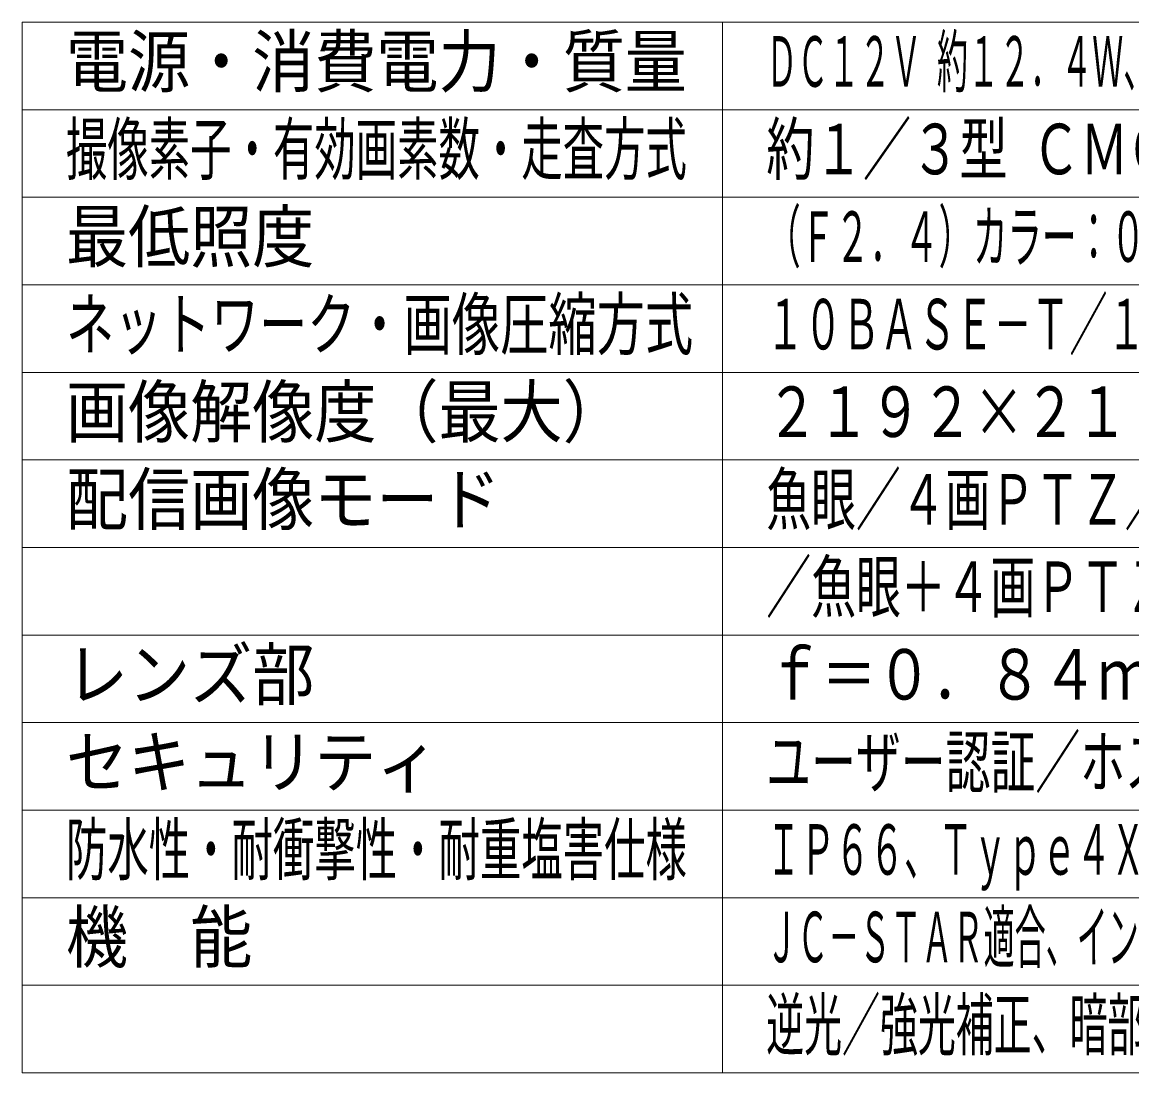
# Model space of a CAD drawing. Units: millimetres on the paper. Extents: x -62 to 64, y -58 to 59.
# Drawn here: x -62.5 to 0.9, y -54.5 to 5.5 of the extents above; entities that cross this region are included whole.
import ezdxf
from ezdxf.enums import TextEntityAlignment as Align

# ---------------------------------------------------------------- set-up
doc = ezdxf.new("R2010")
doc.units = ezdxf.units.MM
doc.layers.add('0-0_MOJI1', color=7, linetype='Continuous', lineweight=9)
doc.layers.add('0-5_WAKU', color=4, linetype='Continuous', lineweight=9)
doc.styles.add('ＭＳ ゴシック', font='')
doc.styles.get('ＭＳ ゴシック').set_extended_font_data('MS Gothic')

msp = doc.modelspace()

# ---------------------------------------------------------------- linework, layer by layer
at = {"layer": '0-5_WAKU', "color": 3}
for p, q in [((-62.5, 5.472), (62.5, 5.472)), ((-62.5, 5.472), (-62.5, -54.528)), ((-22.5, -54.528), (-22.5, 5.472)), ((-62.5, -54.528), (62.5, -54.528))]:
    msp.add_line(p, q, dxfattribs=at)
at = {"layer": '0-5_WAKU'}
for p, q in [((-62.5, 0.472), (62.5, 0.472)), ((-62.5, -4.528), (62.5, -4.528)), ((-62.5, -9.528), (62.5, -9.528)), ((-62.5, -14.528), (62.5, -14.528)), ((62.5, -19.528), (-62.5, -19.528)), ((-62.5, -24.528), (62.5, -24.528)), ((-62.5, -29.528), (62.5, -29.528)), ((-62.5, -34.528), (62.5, -34.528)), ((-62.5, -39.528), (62.5, -39.528)), ((-62.5, -44.528), (62.5, -44.528)), ((-62.5, -49.528), (62.5, -49.528))]:
    msp.add_line(p, q, dxfattribs=at)

# ---------------------------------------------------------------- texts
at = {"layer": '0-0_MOJI1', "style": 'ＭＳ ゴシック'}
for s, height, width, p in [('電源・消費電力・質量', 2.889, 0.9, (-60, 0.917)), ('ＤＣ１２Ｖ 約１２．４Ｗ、ＰｏＥ（ＩＥＥＥ８０２．３ａｆ準拠）約１２．５Ｗ・約１．３ｋｇ', 2.889, 0.45, (-20, 0.917)), ('撮像素子・有効画素数・走査方式', 2.889, 0.6, (-60, -4.083)), ('約１／３型 ＣＭＯＳセンサー・約５１０万画素・プログレッシブ', 2.889, 0.7, (-20, -4.083)), ('最低照度', 2.889, 0.9, (-60, -9.083)), ('（Ｆ２．４）カラー：０．０１ｌｘ、白黒：０．００１３ｌｘ／０ｌｘ（ＩＲ ＬＥＤ点灯時）', 2.886, 0.5, (-20, -9.083)), ('ネットワーク・画像圧縮方式', 2.886, 0.7, (-60, -14.083)), ('１０ＢＡＳＥ－Ｔ／１００ＢＡＳＥ－ＴＸ・Ｈ．２６５、Ｈ．２６４、ＪＰＥＧ', 2.886, 0.55, (-20, -14.083)), ('画像解像度（最大）', 2.889, 0.9, (-60, -19.083)), ('２１９２×２１９２（３０ｆｐｓ）', 2.886, 0.75, (-20, -19.083)), ('配信画像モード', 2.889, 0.9, (-60, -24.083)), ('魚眼／４画ＰＴＺ／１画ＰＴＺ／ダブルパノラマ／魚眼＋ダブルパノラマ', 2.886, 0.65, (-20, -24.083)), ('／魚眼＋４画ＰＴＺ／４ストリーム／パノラマ／魚眼＋パノラマ', 2.889, 0.65, (-20, -29.083)), ('レンズ部', 2.889, 0.9, (-60, -34.083)), ('ｆ＝０．８４ｍｍ、画角\u3000水平：１８６°、垂直：１８６°', 2.889, 0.8, (-20, -34.083)), ('ユーザー認証／ホスト認証／ＨＴＴＰＳ／動画ファイルの改ざん検出', 2.889, 0.65, (-20, -39.083)), ('セキュリティ', 2.889, 0.9, (-60, -39.083)), ('防水性・耐衝撃性・耐重塩害仕様', 2.889, 0.6, (-60, -44.083)), ('ＩＰ６６、Ｔｙｐｅ４Ｘ、ＮＥＭＡ４Ｘ準拠・５０Ｊ／ＩＫ１０・ＩＳＯ１４９９３準拠', 2.886, 0.5, (-20, -44.083)), ('機\u3000能', 2.889, 0.9, (-60, -49.083)), ('ＪＣ－ＳＴＡＲ適合、インテリジェントオート、スーパーダイナミック、スマートコーディング、', 2.889, 0.45, (-20, -49.083)), ('逆光／強光補正、暗部補正、カラー／白黒切換、ＡＩアプリ搭載可能、ＳＤスロット', 2.886, 0.55, (-20, -54.083))]:
    msp.add_text(s, height=height, dxfattribs=dict(at, width=width)).set_placement(p, align=Align.BOTTOM_LEFT)

doc.saveas('drawing.dxf')
